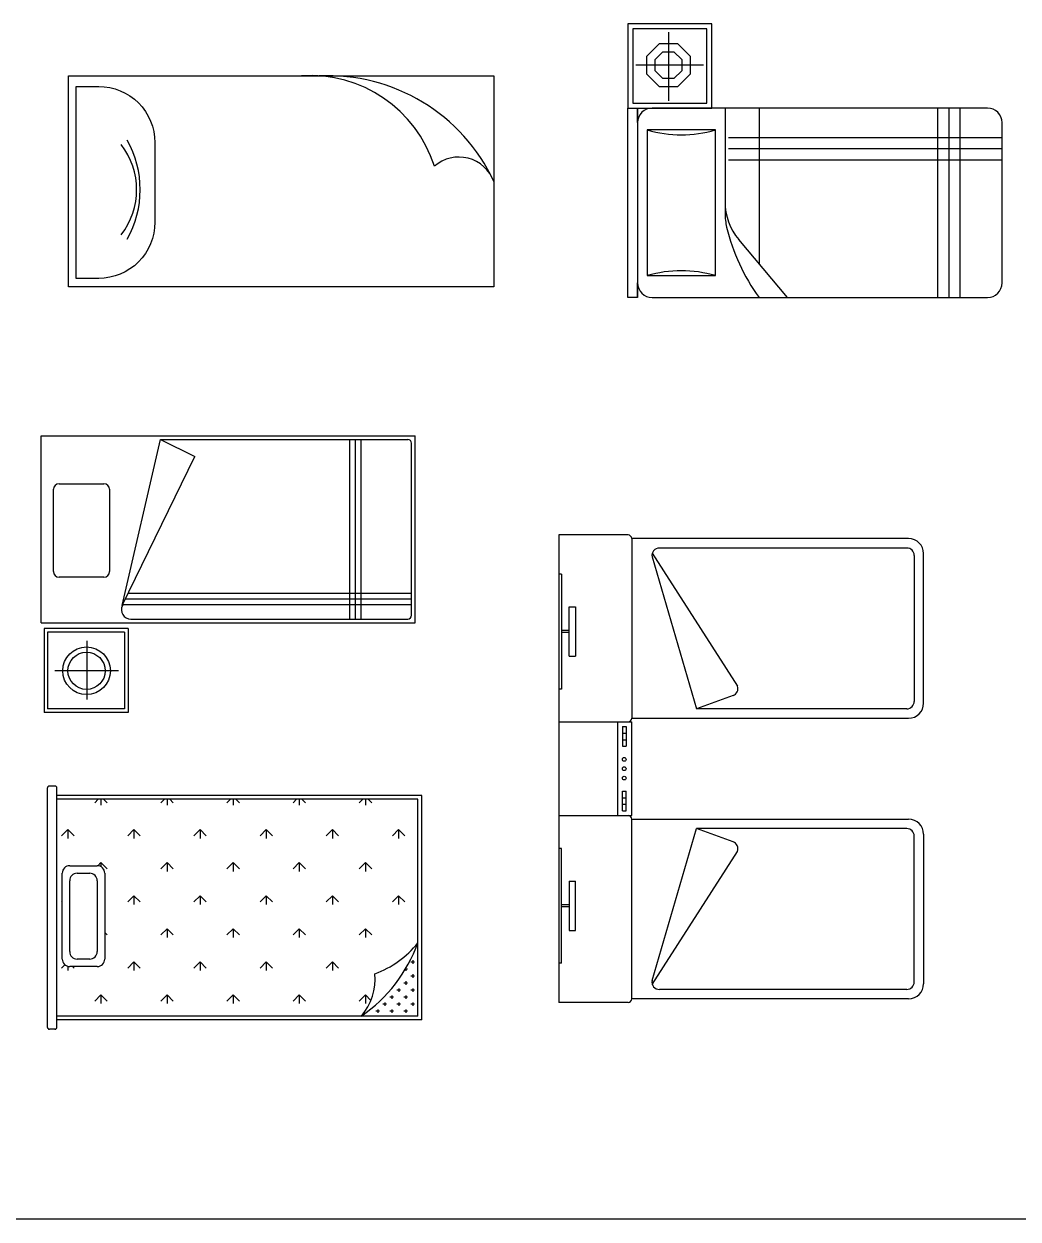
# Model space of a CAD drawing. Extents: x -42728 to 99010, y -18674 to 47645.
# Drawn here: x 17344 to 22658, y 21426 to 27816 of the extents above; entities that cross this region are included whole.
import ezdxf

# ---------------------------------------------------------------- set-up
doc = ezdxf.new("R2010")
doc.units = 0
doc.header["$LTSCALE"] = 100
doc.header["$MEASUREMENT"] = 0
doc.layers.get('0').update_dxf_attribs({"linetype": 'CONTINUOUS'})
for name, color, linetype in [('3', 4, 'CONTINUOUS'), ('PUB_TEXT', 7, 'CONTINUOUS'), ('家具', 223, 'CONTINUOUS')]:
    doc.layers.add(name, color=color, linetype=linetype)

# ---------------------------------------------------------------- blocks, each defined once
blk = doc.blocks.new('A$C480D279A')
at = {"layer": '3', "color": 3}
blk.add_lwpolyline([(0, 2274.1), (1128.1, 2274.1), (1128.1, 0), (0, 0)], close=True, dxfattribs=at)
at = {"layer": '3'}
blk.add_lwpolyline([(356.2, 462.6), (782.4, 462.6, -0.414214), (1082.4, 162.6), (1082.4, 41.2), (56.2, 41.2), (56.2, 162.6, -0.414214)], format="xyb", close=True, dxfattribs=at)
for centre, radius, start, end in [((977, 1387.4), 978.1, 114.9731, 182.73168), ((633.3, 2086.9), 199.6, 110.31143, 220.79993), ((694.5, 1293.6), 696.1, 107.75201, 183.8914)]:
    blk.add_arc(centre, radius, start, end, dxfattribs=at)
at = {"layer": '3', "color": 2}
for centre, radius, start, end in [((608.1, -151.2), 535.1, 60.31842, 119.68158), ((608.1, -25.6), 390.6, 51.89389, 128.10611)]:
    blk.add_arc(centre, radius, start, end, dxfattribs=at)
blk = doc.blocks.new('A$C167D3264')
at = {"layer": '家具', "color": 3}
for p, q in [((0, 2500), (0, 0)), ((370.1, 2500), (0, 2500)), ((1870, 2480), (390.1, 2480)), ((390.1, 2480), (390.1, 1520)), ((1860, 2430), (537.7, 2430)), ((498.3, 2383.1), (736.9, 1570)), ((499.9, 2403), (955.2, 1692)), ((1900, 2390), (1900, 1610)), ((1950, 1600), (1950, 2400)), ((15.1, 2289.8), (0, 2289.8)), ((15.1, 2289.8), (15.1, 1676)), ((55.1, 1851), (55.1, 2114.8)), ((55.1, 2114.8), (90.1, 2114.8)), ((90.1, 2114.8), (90.1, 1851)), ((55.1, 1988.2), (15.1, 1988.2)), ((55.1, 1978.2), (15.1, 1978.2)), ((55.1, 1851), (90.1, 1851)), ((15.1, 1676), (0, 1676)), ((931.3, 1640.7), (736.9, 1570)), ((1860, 1570), (736.9, 1570)), ((0, 1500), (390.1, 1500)), ((0, 1500), (370.1, 1500)), ((315.1, 1000), (315.1, 1500)), ((340.1, 1475), (340.1, 1370)), ((340.1, 1475), (360.1, 1475)), ((360.1, 1475), (360.1, 1370)), ((390.1, 1520), (1870, 1520)), ((390.1, 1000), (390.1, 1500)), ((340.1, 1440), (360.1, 1440)), ((340.1, 1405), (360.1, 1405)), ((340.1, 1370), (360.1, 1370)), ((340.1, 1130), (360.1, 1130)), ((340.1, 1025), (340.1, 1130)), ((340.1, 1095), (360.1, 1095)), ((360.1, 1025), (360.1, 1130)), ((340.1, 1060), (360.1, 1060)), ((340.1, 1025), (360.1, 1025)), ((0, 1000), (370.1, 1000)), ((0, 1000), (390.1, 1000)), ((390.1, 980), (1870, 980)), ((390.1, 20), (390.1, 980)), ((498.3, 116.9), (736.9, 930)), ((1860, 930), (736.9, 930)), ((931.3, 859.3), (736.9, 930)), ((1950, 900), (1950, 100)), ((1900, 110), (1900, 890)), ((15.1, 824), (0, 824)), ((15.1, 210.2), (15.1, 824)), ((499.9, 97), (955.2, 808)), ((55.1, 649), (90.1, 649)), ((55.1, 649), (55.1, 385.2)), ((90.1, 385.2), (90.1, 649)), ((55.1, 521.8), (15.1, 521.8)), ((55.1, 511.8), (15.1, 511.8)), ((55.1, 385.2), (90.1, 385.2)), ((15.1, 210.2), (0, 210.2)), ((1860, 70), (537.7, 70)), ((1870, 20), (390.1, 20)), ((370.1, 0), (0, 0))]:
    blk.add_line(p, q, dxfattribs=at)
for centre in [(350.1, 1300), (350.1, 1250), (350.1, 1200)]:
    blk.add_circle(centre, 10, dxfattribs=at)
for centre, radius, start, end in [((370.1, 2480), 20, 0, 90), ((537.7, 2390), 40, 90, 190), ((1860, 2390), 40, 0, 90), ((1870, 2400), 80, 0, 90), ((917.6, 1678.3), 40, 290, 20), ((1860, 1610), 40, 270, 0), ((1870, 1600), 80, 270, 0), ((370.1, 1520), 20, 270, 0), ((370.1, 980), 20, 0, 90), ((1870, 900), 80, 0, 90), ((1860, 890), 40, 0, 90), ((917.6, 821.7), 40, 340, 70), ((537.7, 110), 40, 170, 270), ((1860, 110), 40, 270, 0), ((1870, 100), 80, 270, 0), ((370.1, 20), 20, 270, 0)]:
    blk.add_arc(centre, radius, start, end, dxfattribs=at)
blk = doc.blocks.new('A$C113E01FA')
at = {"layer": '家具', "color": 3}
for p, q in [((0, 1480.5), (2000, 1480.5)), ((0, 480.5), (0, 1480.5)), ((2000, 480.5), (2000, 1480.5)), ((434.5, 572.4), (638.5, 1459.8)), ((639, 1460.5), (1960, 1460.5)), ((639, 1460.5), (821.7, 1369.1)), ((1650.9, 500.5), (1650.9, 1460.5)), ((1680.9, 500.5), (1680.9, 1460.5)), ((1710.9, 500.5), (1710.9, 1460.5)), ((1980, 520.5), (1980, 1440.5)), ((434.5, 572.4), (821.7, 1369.1)), ((96.1, 1223.9), (336.1, 1223.9)), ((66.1, 753.9), (66.1, 1193.9)), ((366.1, 1193.9), (366.1, 753.9)), ((336.1, 723.9), (96.1, 723.9)), ((437.5, 578.4), (1980, 578.4)), ((452, 608.4), (1980, 608.4)), ((466.6, 638.4), (1980, 638.4)), ((0, 480.5), (2000, 480.5)), ((16.3, 450), (16.3, 0)), ((466.3, 450), (16.3, 450)), ((466.3, 450), (466.3, 0)), ((479.5, 500.5), (1960, 500.5)), ((34.9, 430), (34.9, 20)), ((446.3, 430), (34.9, 430)), ((243.9, 384.3), (243.9, 69.7)), ((446.3, 430), (446.3, 20)), ((73.4, 224.3), (414.3, 224.3)), ((446.3, 20), (34.9, 20)), ((466.3, 0), (16.3, 0))]:
    blk.add_line(p, q, dxfattribs=at)
for radius in [127.4, 99.5]:
    blk.add_circle((243.1, 223.6), radius, dxfattribs=at)
for centre, radius, start, end in [((1960, 1440.5), 20, 0, 90), ((96.1, 1193.9), 30, 90, 180), ((336.1, 1193.9), 30, 0, 90), ((96.1, 753.9), 30, 180, 270), ((336.1, 753.9), 30, 270, 0), ((479.5, 550.5), 50, 154.08179, 270), ((1960, 520.5), 20, 270, 0)]:
    blk.add_arc(centre, radius, start, end, dxfattribs=at)
blk = doc.blocks.new('A$C30296DE1')
at = {"layer": '家具', "color": 3}
for p, q in [((0, 10), (0, 1290)), ((40, 1300), (10, 1300)), ((50, 1250), (50, 1290)), ((2000, 1250), (50, 1250)), ((50, 50), (50, 1250)), ((1980, 1230), (50, 1230)), ((271, 1230), (252.1, 1211.1)), ((285.2, 1230), (285.2, 1197.3)), ((299.4, 1230), (318.4, 1211.1)), ((624.6, 1230), (605.6, 1211.1)), ((638.8, 1230), (638.8, 1197.3)), ((653, 1230), (671.9, 1211.1)), ((978.1, 1230), (959.2, 1211.1)), ((992.3, 1230), (992.3, 1197.3)), ((1006.5, 1230), (1025.5, 1211.1)), ((1331.7, 1230), (1312.7, 1211.1)), ((1345.9, 1230), (1345.9, 1197.3)), ((1360.1, 1230), (1379, 1211.1)), ((1685.2, 1230), (1666.3, 1211.1)), ((1699.4, 1230), (1699.4, 1197.3)), ((1713.6, 1230), (1732.6, 1211.1)), ((1980, 70), (1980, 1230)), ((108.4, 1067.4), (75.3, 1034.3)), ((108.4, 1067.4), (141.6, 1034.3)), ((108.4, 1067.4), (108.4, 1020.5)), ((462, 1067.4), (428.8, 1034.3)), ((462, 1067.4), (495.1, 1034.3)), ((462, 1067.4), (462, 1020.5)), ((815.5, 1067.4), (782.4, 1034.3)), ((815.5, 1067.4), (848.7, 1034.3)), ((815.5, 1067.4), (815.5, 1020.5)), ((1169.1, 1067.4), (1136, 1034.3)), ((1169.1, 1067.4), (1202.2, 1034.3)), ((1169.1, 1067.4), (1169.1, 1020.5)), ((1522.7, 1067.4), (1489.5, 1034.3)), ((1522.7, 1067.4), (1555.8, 1034.3)), ((1522.7, 1067.4), (1522.7, 1020.5)), ((1876.2, 1067.4), (1843.1, 1034.3)), ((1876.2, 1067.4), (1909.4, 1034.3)), ((1876.2, 1067.4), (1876.2, 1020.5)), ((78.5, 375), (78.5, 834.1)), ((118.5, 874.1), (265.7, 874.1)), ((158.5, 834.1), (225.7, 834.1)), ((285.2, 890.6), (268.6, 874)), ((285.2, 890.6), (318.4, 857.5)), ((285.2, 890.6), (285.2, 869)), ((305.7, 834.1), (305.7, 375)), ((638.8, 890.6), (605.6, 857.5)), ((638.8, 890.6), (671.9, 857.5)), ((638.8, 890.6), (638.8, 843.8)), ((992.3, 890.6), (959.2, 857.5)), ((992.3, 890.6), (1025.5, 857.5)), ((992.3, 890.6), (992.3, 843.8)), ((1345.9, 890.6), (1312.7, 857.5)), ((1345.9, 890.6), (1379, 857.5)), ((1345.9, 890.6), (1345.9, 843.8)), ((1699.4, 890.6), (1666.3, 857.5)), ((1699.4, 890.6), (1732.6, 857.5)), ((1699.4, 890.6), (1699.4, 843.8)), ((118.5, 415), (118.5, 794.1)), ((265.7, 794.1), (265.7, 415)), ((462, 713.9), (428.8, 680.7)), ((462, 713.9), (495.1, 680.7)), ((462, 713.9), (462, 667)), ((815.5, 713.9), (782.4, 680.7)), ((815.5, 713.9), (848.7, 680.7)), ((815.5, 713.9), (815.5, 667)), ((1169.1, 713.9), (1136, 680.7)), ((1169.1, 713.9), (1202.2, 680.7)), ((1169.1, 713.9), (1169.1, 667)), ((1522.7, 713.9), (1489.5, 680.7)), ((1522.7, 713.9), (1555.8, 680.7)), ((1522.7, 713.9), (1522.7, 667)), ((1876.2, 713.9), (1843.1, 680.7)), ((1876.2, 713.9), (1909.4, 680.7)), ((1876.2, 713.9), (1876.2, 667)), ((78.5, 684), (75.3, 680.7)), ((305.7, 516.6), (318.4, 503.9)), ((638.8, 537.1), (605.6, 503.9)), ((638.8, 537.1), (671.9, 503.9)), ((638.8, 537.1), (638.8, 490.2)), ((992.3, 537.1), (959.2, 503.9)), ((992.3, 537.1), (1025.5, 503.9)), ((992.3, 537.1), (992.3, 490.2)), ((1345.9, 537.1), (1312.7, 503.9)), ((1345.9, 537.1), (1379, 503.9)), ((1345.9, 537.1), (1345.9, 490.2)), ((1699.4, 537.1), (1666.3, 503.9)), ((1699.4, 537.1), (1732.6, 503.9)), ((1699.4, 537.1), (1699.4, 490.2)), ((92.6, 344.5), (75.3, 327.2)), ((108.4, 336.3), (108.4, 313.4)), ((265.7, 335), (118.5, 335)), ((133.8, 335), (141.6, 327.2)), ((225.7, 375), (158.5, 375)), ((462, 360.3), (428.8, 327.2)), ((462, 360.3), (495.1, 327.2)), ((462, 360.3), (462, 313.4)), ((815.5, 360.3), (782.4, 327.2)), ((815.5, 360.3), (848.7, 327.2)), ((815.5, 360.3), (815.5, 313.4)), ((1169.1, 360.3), (1136, 327.2)), ((1169.1, 360.3), (1202.2, 327.2)), ((1169.1, 360.3), (1169.1, 313.4)), ((1522.7, 360.3), (1489.5, 327.2)), ((1522.7, 360.3), (1555.8, 327.2)), ((1522.7, 360.3), (1522.7, 313.4)), ((1924.1, 321.6), (1913.2, 321.6)), ((1914.7, 324.1), (1914.7, 312.2)), ((1961.6, 359.1), (1942.8, 359.1)), ((1952.2, 368.5), (1952.2, 349.7)), ((1914.7, 256), (1914.7, 237.2)), ((1961.6, 284.1), (1942.8, 284.1)), ((1952.2, 293.5), (1952.2, 274.7)), ((1886.6, 209.1), (1867.8, 209.1)), ((1877.2, 218.5), (1877.2, 199.7)), ((1924.1, 246.6), (1905.3, 246.6)), ((1961.6, 209.1), (1942.8, 209.1)), ((1952.2, 218.5), (1952.2, 199.7)), ((285.2, 183.5), (252.1, 150.4)), ((285.2, 183.5), (318.4, 150.4)), ((285.2, 183.5), (285.2, 136.7)), ((638.8, 183.5), (605.6, 150.4)), ((638.8, 183.5), (671.9, 150.4)), ((638.8, 183.5), (638.8, 136.7)), ((992.3, 183.5), (959.2, 150.4)), ((992.3, 183.5), (1025.5, 150.4)), ((992.3, 183.5), (992.3, 136.7)), ((1345.9, 183.5), (1312.7, 150.4)), ((1345.9, 183.5), (1379, 150.4)), ((1345.9, 183.5), (1345.9, 136.7)), ((1699.4, 183.5), (1666.3, 150.4)), ((1699.4, 183.5), (1728.8, 154.2)), ((1699.4, 183.5), (1699.4, 136.7)), ((1811.6, 134.1), (1792.8, 134.1)), ((1802.2, 143.5), (1802.2, 124.7)), ((1849.1, 171.6), (1830.3, 171.6)), ((1839.7, 181), (1839.7, 162.2)), ((1886.6, 134.1), (1867.8, 134.1)), ((1877.2, 143.5), (1877.2, 124.7)), ((1924.1, 171.6), (1905.3, 171.6)), ((1914.7, 181), (1914.7, 162.2)), ((1961.6, 134.1), (1942.8, 134.1)), ((1952.2, 143.5), (1952.2, 124.7)), ((1980, 70), (50, 70)), ((1774.1, 96.6), (1755.3, 96.6)), ((1764.7, 106), (1764.7, 87.2)), ((1849.1, 96.6), (1830.3, 96.6)), ((1839.7, 106), (1839.7, 87.2)), ((1924.1, 96.6), (1905.3, 96.6)), ((1914.7, 106), (1914.7, 87.2)), ((40, 0), (10, 0)), ((50, 10), (50, 50))]:
    blk.add_line(p, q, dxfattribs=at)
at = {"layer": '家具', "color": 3, "ltscale": 2}
for q in [(2000, 1250), (50, 50)]:
    blk.add_line((2000, 50), q, dxfattribs=at)
at = {"layer": '家具', "color": 3}
for centre, radius, start, end in [((10, 1290), 10, 90, 180), ((40, 1290), 10, 0, 90), ((118.5, 834.1), 40, 90, 180), ((158.5, 794.1), 40, 90, 180), ((225.7, 794.1), 40, 0, 90), ((265.7, 834.1), 40, 0, 90), ((1210.7, 742.1), 818.7, 304.82351, 339.99007), ((1568.7, 790.5), 526.4, 290.15098, 321.38401), ((158.5, 415), 40, 180, 270), ((225.7, 415), 40, 270, 0), ((118.5, 375), 40, 180, 270), ((265.7, 375), 40, 270, 0), ((1440.7, 269.9), 310.4, 319.91613, 4.87726), ((10, 10), 10, 180, 270), ((40, 10), 10, 270, 0)]:
    blk.add_arc(centre, radius, start, end, dxfattribs=at)
blk = doc.blocks.new('A$C54191F61')
for p, q in [((0, 1999.8), (1012.9, 1999.8)), ((0, 1947.9), (0, 1999.8)), ((1012.9, 2000.5), (1012.9, 1550.5)), ((1462.9, 2000.5), (1012.9, 2000.5)), ((1012.9, 1999.8), (1012.9, 1947.9)), ((1462.9, 1550.5), (1462.9, 2000.5)), ((1012.9, 1947.9), (0, 1947.9)), ((77.9, 1947.9), (0, 1947.9)), ((0, 1947.9), (77.9, 1947.9)), ((1012.9, 1947.9), (77.9, 1947.9)), ((935, 1947.9), (1012.9, 1947.9)), ((1039.9, 1973.5), (1039.9, 1577.5)), ((1435.9, 1973.5), (1039.9, 1973.5)), ((1242.4, 1595.9), (1242.4, 1957.7)), ((1435.9, 1577.5), (1435.9, 1973.5)), ((0, 1869.9), (0, 77.9)), ((1012.9, 77.9), (1012.9, 1869.9)), ((1126, 1831.1), (1194.1, 1899.3)), ((1171, 1812.5), (1212.8, 1854.3)), ((1194.1, 1899.3), (1290.6, 1899.3)), ((1212.8, 1854.3), (1271.9, 1854.3)), ((1271.9, 1854.3), (1313.8, 1812.5)), ((1290.6, 1899.3), (1358.8, 1831.1)), ((1126, 1734.7), (1126, 1831.1)), ((1171, 1753.3), (1171, 1812.5)), ((1313.8, 1812.5), (1313.8, 1753.3)), ((1358.8, 1831.1), (1358.8, 1734.7)), ((1418.6, 1782.9), (1051.7, 1782.9)), ((1194.1, 1666.5), (1126, 1734.7)), ((1212.8, 1711.5), (1171, 1753.3)), ((1313.8, 1753.3), (1271.9, 1711.5)), ((1358.8, 1734.7), (1290.6, 1666.5)), ((1290.6, 1666.5), (1194.1, 1666.5)), ((1271.9, 1711.5), (1212.8, 1711.5)), ((1012.9, 1550.5), (1462.9, 1550.5)), ((1039.9, 1577.5), (1435.9, 1577.5)), ((77.9, 0), (935, 0))]:
    blk.add_line(p, q)
at = {"linetype": 'ByBlock'}
for p, q in [((896, 1895.9), (116.9, 1895.9)), ((116.9, 1895.9), (116.9, 1532.3)), ((896, 1532.3), (896, 1895.9)), ((116.9, 1532.3), (896, 1532.3)), ((1012.9, 1480.4), (448.9, 1480.4)), ((0.4, 1146.3), (309.9, 1407.1)), ((1012.9, 1298.6), (181.8, 1298.6))]:
    blk.add_line(p, q, dxfattribs=at)
at = {"linetype": 'Continuous'}
for p, q in [((735.9, 1462), (735.9, 0.3)), ((795.9, 1462), (795.9, 0.3)), ((855.9, 1462), (855.9, 0.3)), ((0, 343.2), (1012.9, 343.2)), ((0, 283.2), (1012.9, 283.2)), ((0, 223.2), (1012.9, 223.2))]:
    blk.add_line(p, q, dxfattribs=at)
for centre, start, end in [((77.9, 1869.9), 90, 180), ((935, 1869.9), 0, 90), ((77.9, 77.9), 180, 270), ((935, 77.9), 270, 0)]:
    blk.add_arc(centre, 77.9, start, end)
at = {"linetype": 'ByBlock'}
for centre, radius, start, end in [((-506.4, 1714.1), 649.3, 343.73979, 16.26021), ((1519.3, 1714.1), 649.3, 163.73979, 196.26021), ((621.5, 443.8), 1056.9, 103.3928, 126.02023), ((510.7, 1168.7), 311.7, 90, 130.10593), ((448.9, 1168.7), 311.7, 90, 103.3928)]:
    blk.add_arc(centre, radius, start, end, dxfattribs=at)

msp = doc.modelspace()

# ---------------------------------------------------------------- linework, layer by layer
msp.add_line((31321.88545, 21426.20992), (-1333.00742, 21426.20992))

# ---------------------------------------------------------------- block references
at = {"rotation": 90}
msp.add_blockref('A$C54191F61', (22571.74649, 26353.60277), dxfattribs=at)
for name, p in [('A$C113E01FA', (17435.34219, 24134.20807)), ('A$C167D3264', (20202.57696, 22584.28612)), ('A$C30296DE1', (17469.91933, 22441.49825))]:
    msp.add_blockref(name, p)
at = {"layer": 'PUB_TEXT', "color": 3, "rotation": 270}
msp.add_blockref('A$C480D279A', (17581.36844, 27538.27811), dxfattribs=at)

doc.saveas('drawing.dxf')
